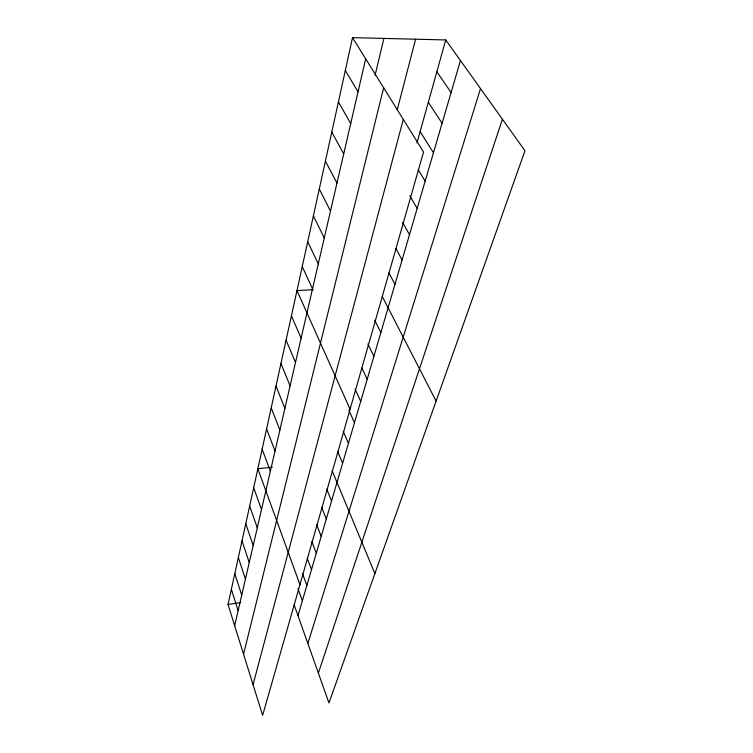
<?xml version="1.0" encoding="UTF-8"?>
<svg xmlns="http://www.w3.org/2000/svg" width="753" height="753" viewBox="0 0 753 753"><rect width="100%" height="100%" fill="white"/><g stroke="black" fill="none" stroke-linecap="round" stroke-linejoin="round"><path stroke-width="1.13" d="M352.526 37.65L423.544 152.012L262.637 715.35L228.037 604.461L352.526 37.65L445.738 39.947L524.963 150.769L328.957 702.954L294.141 604.819M234.663 625.696L365.676 58.828M375.069 75.338L383.917 38.422M243.558 654.188L383.654 87.762M397.236 109.834L415.6 39.203M253.055 684.646L403.288 119.398M416.974 142.91L445.738 39.947M298.009 615.709L460.45 60.532M307.855 643.457L480.527 88.609M318.368 673.097L502.42 119.238M228.037 604.461L240.838 602.532M272.417 467.142L257.846 468.743L299.958 584.667M313.314 289.698L296.974 290.602L350.079 409.199M436.862 71.742L451.085 92.553M428.325 102.276L442.096 123.285M420.127 131.615L433.455 152.784M418.113 169.519L425.163 181.144M345.326 70.453L358.042 91.875M409.783 195.761L417.181 208.421M338.417 101.909L350.719 123.539M402.554 222.38L409.5 234.663M395.918 248.65L402.102 259.954M331.781 132.104L343.707 153.913M388.962 273L394.967 284.323M325.409 161.123L336.968 183.064M382.26 296.484L436.109 401.095M319.281 189.012L330.492 211.075M374.683 320.176L380.858 332.562M313.389 215.847L324.27 238.004M367.897 343.989L373.893 356.367M307.713 241.694L318.284 263.917M361.835 367.963L367.182 379.305M302.245 266.6L312.514 288.86M355.049 389.056L360.715 401.415M348.959 410.404L354.475 422.744M343.283 431.478L348.451 443.329M291.43 315.855L301.115 338.172M337.608 451.395L342.624 463.217M286.084 340.168L295.505 362.475M332.111 470.653L374.881 573.588M280.944 363.567L290.093 385.865M326.793 489.281L331.565 501.018M275.993 386.129L284.888 408.39M321.653 507.306L326.303 518.996M271.212 407.891L279.871 430.104M316.674 524.756L321.211 536.409M311.846 541.661L316.279 553.267M266.6 428.881L275.033 451.047M307.177 558.048L311.497 569.597M262.148 449.155L270.365 471.256M302.414 573.344L306.866 585.439M298.019 588.761L302.367 600.8M253.686 487.68L261.489 509.63M249.667 505.997L257.281 527.862M245.77 523.73L253.206 545.501M242.005 540.899L249.252 562.566M238.343 557.531L245.431 579.104M234.804 573.654L241.732 595.115M231.369 589.288L238.146 610.645"/></g></svg>
